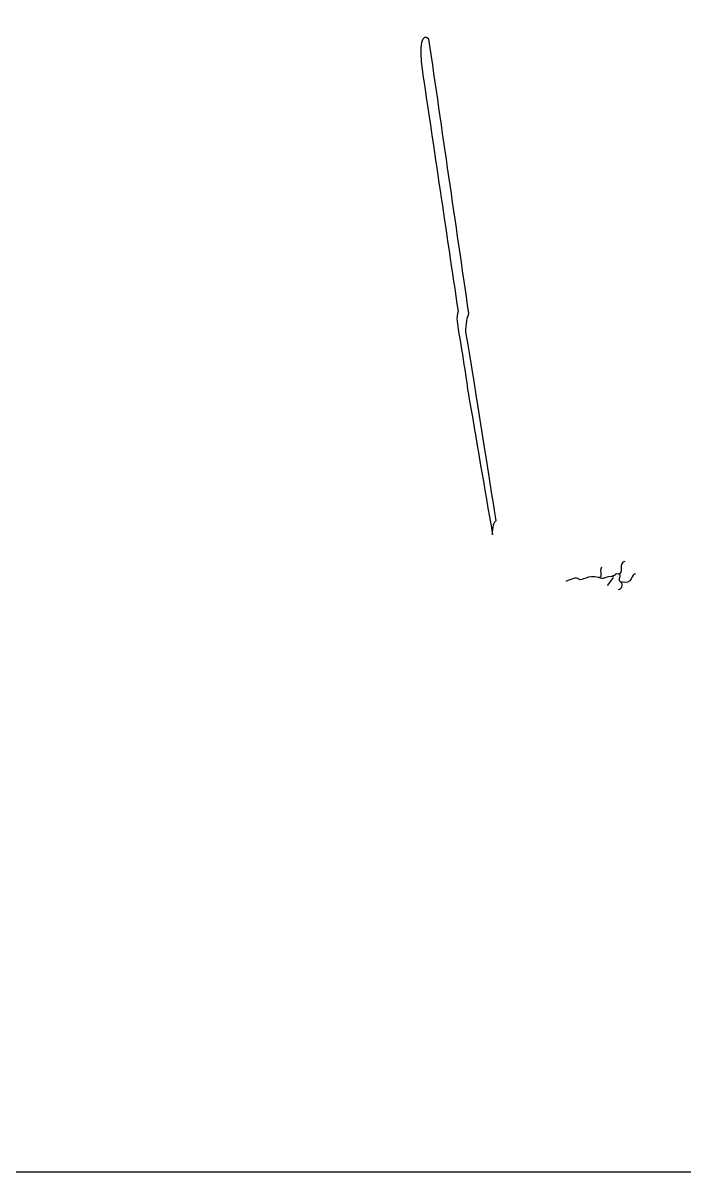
# Model space of a CAD drawing. Extents: x 0 to 655, y 0 to 475.
# Drawn here: x 230.4 to 297.6, y 0 to 116.8 of the extents above; entities that cross this region are included whole.
import ezdxf

# ---------------------------------------------------------------- set-up
doc = ezdxf.new("R2010")
doc.units = 0
doc.header["$MEASUREMENT"] = 0
doc.layers.add('DEFAULT', color=18, linetype='CONTINUOUS')

msp = doc.modelspace()

# ---------------------------------------------------------------- linework, layer by layer
at = {"layer": 'DEFAULT', "color": 18}
msp.add_lwpolyline([(655, 0), (0, 0), (0, 475), (655, 475)], close=True, dxfattribs=at)
at = {"layer": 'DEFAULT', "color": 1}
msp.add_open_spline([(275.65, 79.3), (275.61, 79.63), (274.9, 84.41), (274.66, 85.48), (274.61, 86.05), (274.39, 86.96), (274.63, 87.53), (273.41, 95.72), (272.2, 103.91), (270.98, 112.1), (270.63, 114.55), (270.95, 115.96), (271.67, 115.19), (273.02, 105.89), (274.38, 96.59), (275.73, 87.29), (275.48, 86.72), (275.4, 85.8), (275.45, 85.24), (275.69, 84.16), (278.45, 66.47), (278.5, 66.21), (278.3, 66.21), (278.14, 65.58), (278.14, 64.8), (277.31, 69.63), (276.48, 74.47), (275.65, 79.3)], degree=3, knots=[1, 1, 1, 1, 2, 2, 2, 3, 3, 3, 4, 4, 4, 5, 5, 5, 6, 6, 6, 7, 7, 7, 8, 8, 8, 9, 9, 9, 10, 10, 10, 10], dxfattribs=at)
at = {"layer": 'DEFAULT', "color": 18}
for points, knots in [([(291.59, 62.09), (290.9, 62), (291.5, 60.78), (290.93, 60.81), (290.36, 60.83), (290.91, 60.72), (290.2, 60.57)], [0, 0, 0, 0, 1, 1, 1, 2, 2, 2, 2]), ([(289.91, 59.6), (289.63, 59.73), (291, 60.66), (290.2, 60.57), (289.41, 60.48), (289.52, 60.21), (288.9, 60.44), (287.89, 60.81), (287.17, 60.01), (286.96, 60.26), (286.67, 60.61), (285.93, 60.16), (285.58, 60.06)], [0, 0, 0, 0, 1, 1, 1, 2, 2, 2, 3, 3, 3, 4, 4, 4, 4]), ([(290.95, 59.22), (291.24, 59.27), (291.53, 59.77), (291.16, 60.01), (290.78, 60.26), (291.43, 60.72), (290.93, 60.81)], [0, 0, 0, 0, 1, 1, 1, 2, 2, 2, 2])]:
    msp.add_open_spline(points, degree=3, knots=knots, dxfattribs=at)
for points in [[(289.21, 61.49), (288.99, 61.14), (289.35, 60.33), (288.9, 60.44)], [(292.68, 60.81), (292.26, 60.98), (292.42, 59.6), (291.16, 60.01)]]:
    msp.add_open_spline(points, degree=3, dxfattribs=at)

doc.saveas('drawing.dxf')
